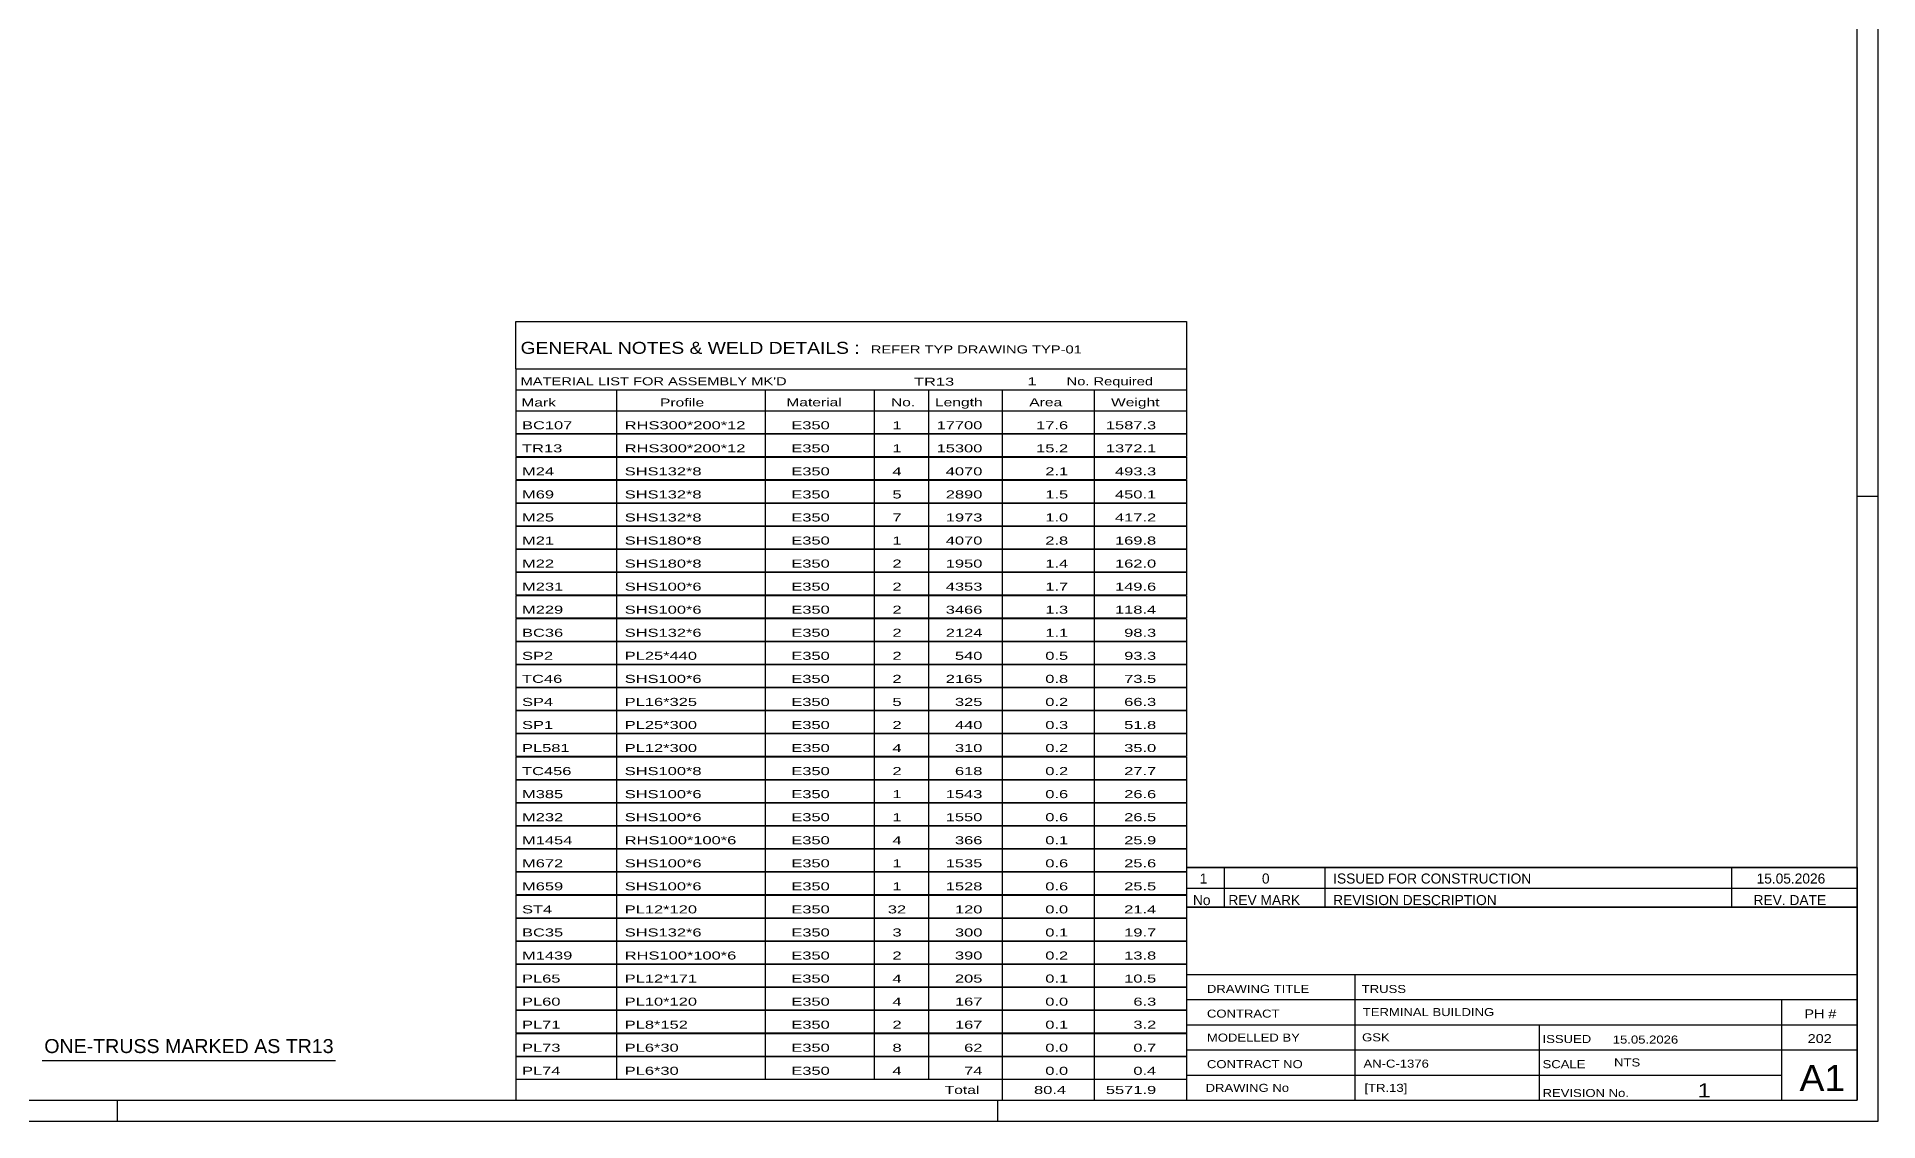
# Model space of a CAD drawing. Header units: millimetres. Extents: x -141 to 1048, y -561 to 280.
# Drawn here: x 609 to 1048.2, y -560.6 to -301.9 of the extents above; entities that cross this region are included whole.
import ezdxf

# ---------------------------------------------------------------- set-up
doc = ezdxf.new("R2010")
doc.units = ezdxf.units.MM
doc.styles.add('Arial', font='ARIAL.TTF', dxfattribs={"height": 0.2})
doc.styles.add('Arial Narrow', font='ARIALN.TTF', dxfattribs={"height": 0.2})

# ---------------------------------------------------------------- blocks, each defined once
blk = doc.blocks.new('Unknown-389626618-1160')
at = {"color": 5, "linetype": 'Continuous'}
for p, q in [((1048.2, -560.61), (1048.2, 280.39)), ((1043.2, -555.61), (1043.2, 275.39)), ((1048.2, -411.61), (1043.2, -411.61)), ((-135.8, -555.61), (1043.2, -555.61)), ((628.2, -560.61), (628.2, -555.61)), ((838.2, -560.61), (838.2, -555.61)), ((-140.8, -560.61), (1048.2, -560.61))]:
    blk.add_line(p, q, dxfattribs=at)
blk = doc.blocks.new('Unknown-389626618-54867')
at = {"color": 7, "linetype": 'Continuous'}
for p, q in [((883.2, -509.55), (1043.2, -509.55)), ((883.2, -509.56), (883.2, -555.61)), ((1043.2, -509.61), (1043.2, -555.61)), ((883.2, -525.61), (1043.2, -525.61)), ((923.34, -525.61), (923.34, -555.61)), ((883.2, -531.61), (1043.2, -531.61)), ((1025.2, -555.55), (1025.2, -531.55)), ((883.2, -537.61), (1043.2, -537.61)), ((967.34, -537.61), (967.34, -555.61)), ((883.2, -543.61), (1043.2, -543.61)), ((883.2, -549.61), (1025.2, -549.61)), ((883.2, -555.61), (1043.2, -555.61))]:
    blk.add_line(p, q, dxfattribs=at)
at = {"color": 7, "style": 'Arial Narrow'}
for s, height, width, p in [('DRAWING TITLE', 1.9089, 1.425378, (888.08, -530)), ('TRUSS', 1.909, 1.425378, (925.01, -530.02)), ('CONTRACT', 1.909, 1.425378, (888.08, -535.9)), ('TERMINAL BUILDING', 1.9089, 1.425378, (925.26, -535.53)), ('MODELLED BY', 1.9089, 1.425378, (888.08, -541.62)), ('GSK', 1.909, 1.425378, (925.08, -541.56)), ('ISSUED', 1.909, 1.425378, (968.14, -541.96)), ('15.05.2026', 1.909, 1.425378, (984.89, -542.09)), ('CONTRACT NO', 1.9089, 1.425378, (888.08, -547.95)), ('AN-C-1376', 1.909, 1.425378, (925.43, -547.83)), ('SCALE', 1.909, 1.425378, (968.14, -547.96)), ('A1', 6.204, 1.25, (1029.44, -553.41)), ('DRAWING No', 1.909, 1.425378, (887.76, -553.61)), ('[TR.13]', 1.909, 1.425378, (925.66, -553.62)), ('REVISION No.', 1.9089, 1.425378, (968.14, -554.84)), ('1', 3.34, 1.5, (1005.11, -554.93))]:
    blk.add_text(s, height=height, dxfattribs=dict(at, width=width)).set_placement(p)
at = {"color": 7, "linetype": 'Continuous', "style": 'Arial Narrow'}
for s, height, width, p in [('PH #', 2.1, 1.42538, (1030.6, -536.05)), ('202', 2.1, 1.42538, (1031.39, -541.95)), ('NTS', 1.909, 1.425378, (985.2, -547.55))]:
    blk.add_text(s, height=height, dxfattribs=dict(at, width=width)).set_placement(p)
blk = doc.blocks.new('Unknown-389626618-54868')
at = {"color": 7, "linetype": 'Continuous'}
for p, q in [((883.2, -500.05), (1043.2, -500.05)), ((1043.2, -500.05), (883.2, -500.05)), ((883.2, -500.05), (883.2, -505.05)), ((892.2, -500.05), (892.2, -505.05)), ((916.2, -500.05), (916.2, -505.05)), ((1013.2, -500.05), (1013.2, -505.05)), ((1043.2, -500.05), (1043.2, -505.05)), ((883.2, -505.05), (1043.2, -505.05)), ((883.2, -505.05), (883.2, -509.55)), ((883.2, -505.05), (1043.2, -505.05)), ((892.2, -505.05), (892.2, -509.55)), ((916.2, -505.05), (916.2, -509.55)), ((1013.2, -505.05), (1013.2, -509.55)), ((1043.2, -505.05), (1043.2, -509.55)), ((1043.2, -509.55), (883.2, -509.55))]:
    blk.add_line(p, q, dxfattribs=at)
at = {"color": 7, "linetype": 'Continuous', "style": 'Arial Narrow'}
for s, height, width, p in [('1', 2.39, 1.196471, (886.36, -503.91)), ('0', 2.39, 1.196471, (901.2, -503.91)), ('ISSUED FOR CONSTRUCTION', 2.3861, 1.196471, (918.2, -503.91)), ('15.05.2026', 2.386, 1.196471, (1019.2, -503.91)), ('No', 2.386, 1.2, (884.74, -509.05)), ('REV MARK', 2.386, 1.2, (893.2, -509.05)), ('REVISION DESCRIPTION', 2.3861, 1.2, (918.2, -509.05)), ('REV. DATE', 2.386, 1.2, (1018.48, -509.05))]:
    blk.add_text(s, height=height, dxfattribs=dict(at, width=width)).set_placement(p)
blk = doc.blocks.new('Unknown-389626618-54869')
at = {"color": 7, "linetype": 'Continuous'}
for p, q in [((723.2, -369.86), (883.2, -369.86)), ((723.2, -381.11), (723.2, -369.86)), ((883.2, -369.86), (883.2, -381.11)), ((723.2, -381.11), (883.2, -381.11)), ((723.2, -381.11), (723.2, -386.11)), ((883.2, -381.11), (883.2, -386.11)), ((723.2, -386.11), (883.2, -386.11)), ((723.2, -386.11), (723.2, -391.11)), ((747.2, -386.11), (747.2, -391.11)), ((782.7, -386.11), (782.7, -391.11)), ((808.7, -386.11), (808.7, -391.11)), ((821.7, -386.11), (821.7, -391.11)), ((839.2, -386.11), (839.2, -391.11)), ((861.2, -386.11), (861.2, -391.11)), ((883.2, -386.11), (883.2, -391.11)), ((723.2, -391.11), (883.2, -391.11)), ((723.2, -391.16), (723.2, -396.56)), ((723.2, -391.16), (883.2, -391.16)), ((747.2, -391.11), (747.2, -396.61)), ((782.7, -391.11), (782.7, -396.61)), ((808.7, -391.11), (808.7, -396.61)), ((821.7, -391.11), (821.7, -396.61)), ((839.2, -391.11), (839.2, -396.61)), ((861.2, -391.11), (861.2, -396.61)), ((883.2, -391.16), (883.2, -396.56)), ((723.2, -396.56), (883.2, -396.56)), ((723.2, -396.66), (723.2, -402.06)), ((723.2, -396.66), (883.2, -396.66)), ((747.2, -396.61), (747.2, -402.11)), ((782.7, -396.61), (782.7, -402.11)), ((808.7, -396.61), (808.7, -402.11)), ((821.7, -396.61), (821.7, -402.11)), ((839.2, -396.61), (839.2, -402.11)), ((861.2, -396.61), (861.2, -402.11)), ((883.2, -396.66), (883.2, -402.06)), ((723.2, -402.06), (883.2, -402.06)), ((723.2, -402.16), (723.2, -407.56)), ((723.2, -402.16), (883.2, -402.16)), ((747.2, -402.11), (747.2, -407.61)), ((782.7, -402.11), (782.7, -407.61)), ((808.7, -402.11), (808.7, -407.61)), ((821.7, -402.11), (821.7, -407.61)), ((839.2, -402.11), (839.2, -407.61)), ((861.2, -402.11), (861.2, -407.61)), ((883.2, -402.16), (883.2, -407.56)), ((723.2, -407.56), (883.2, -407.56)), ((723.2, -407.66), (723.2, -413.06)), ((723.2, -407.66), (883.2, -407.66)), ((747.2, -407.61), (747.2, -413.11)), ((782.7, -407.61), (782.7, -413.11)), ((808.7, -407.61), (808.7, -413.11)), ((821.7, -407.61), (821.7, -413.11)), ((839.2, -407.61), (839.2, -413.11)), ((861.2, -407.61), (861.2, -413.11)), ((883.2, -407.66), (883.2, -413.06)), ((723.2, -413.06), (883.2, -413.06)), ((723.2, -413.16), (723.2, -418.56)), ((723.2, -413.16), (883.2, -413.16)), ((747.2, -413.11), (747.2, -418.61)), ((782.7, -413.11), (782.7, -418.61)), ((808.7, -413.11), (808.7, -418.61)), ((821.7, -413.11), (821.7, -418.61)), ((839.2, -413.11), (839.2, -418.61)), ((861.2, -413.11), (861.2, -418.61)), ((883.2, -413.16), (883.2, -418.56)), ((723.2, -418.56), (883.2, -418.56)), ((723.2, -418.66), (723.2, -424.06)), ((723.2, -418.66), (883.2, -418.66)), ((747.2, -418.61), (747.2, -424.11)), ((782.7, -418.61), (782.7, -424.11)), ((808.7, -418.61), (808.7, -424.11)), ((821.7, -418.61), (821.7, -424.11)), ((839.2, -418.61), (839.2, -424.11)), ((861.2, -418.61), (861.2, -424.11)), ((883.2, -418.66), (883.2, -424.06)), ((723.2, -424.06), (883.2, -424.06)), ((723.2, -424.16), (723.2, -429.56)), ((723.2, -424.16), (883.2, -424.16)), ((747.2, -424.11), (747.2, -429.61)), ((782.7, -424.11), (782.7, -429.61)), ((808.7, -424.11), (808.7, -429.61)), ((821.7, -424.11), (821.7, -429.61)), ((839.2, -424.11), (839.2, -429.61)), ((861.2, -424.11), (861.2, -429.61)), ((883.2, -424.16), (883.2, -429.56)), ((723.2, -429.56), (883.2, -429.56)), ((723.2, -429.66), (723.2, -435.06)), ((723.2, -429.66), (883.2, -429.66)), ((747.2, -429.61), (747.2, -435.11)), ((782.7, -429.61), (782.7, -435.11)), ((808.7, -429.61), (808.7, -435.11)), ((821.7, -429.61), (821.7, -435.11)), ((839.2, -429.61), (839.2, -435.11)), ((861.2, -429.61), (861.2, -435.11)), ((883.2, -429.66), (883.2, -435.06)), ((723.2, -435.06), (883.2, -435.06)), ((723.2, -435.16), (723.2, -440.56)), ((723.2, -435.16), (883.2, -435.16)), ((747.2, -435.11), (747.2, -440.61)), ((782.7, -435.11), (782.7, -440.61)), ((808.7, -435.11), (808.7, -440.61)), ((821.7, -435.11), (821.7, -440.61)), ((839.2, -435.11), (839.2, -440.61)), ((861.2, -435.11), (861.2, -440.61)), ((883.2, -435.16), (883.2, -440.56)), ((723.2, -440.56), (883.2, -440.56)), ((723.2, -440.66), (723.2, -446.06)), ((723.2, -440.66), (883.2, -440.66)), ((747.2, -440.61), (747.2, -446.11)), ((782.7, -440.61), (782.7, -446.11)), ((808.7, -440.61), (808.7, -446.11)), ((821.7, -440.61), (821.7, -446.11)), ((839.2, -440.61), (839.2, -446.11)), ((861.2, -440.61), (861.2, -446.11)), ((883.2, -440.66), (883.2, -446.06)), ((723.2, -446.06), (883.2, -446.06)), ((723.2, -446.16), (723.2, -451.56)), ((723.2, -446.16), (883.2, -446.16)), ((747.2, -446.11), (747.2, -451.61)), ((782.7, -446.11), (782.7, -451.61)), ((808.7, -446.11), (808.7, -451.61)), ((821.7, -446.11), (821.7, -451.61)), ((839.2, -446.11), (839.2, -451.61)), ((861.2, -446.11), (861.2, -451.61)), ((883.2, -446.16), (883.2, -451.56)), ((723.2, -451.56), (883.2, -451.56)), ((723.2, -451.66), (723.2, -457.06)), ((723.2, -451.66), (883.2, -451.66)), ((747.2, -451.61), (747.2, -457.11)), ((782.7, -451.61), (782.7, -457.11)), ((808.7, -451.61), (808.7, -457.11)), ((821.7, -451.61), (821.7, -457.11)), ((839.2, -451.61), (839.2, -457.11)), ((861.2, -451.61), (861.2, -457.11)), ((883.2, -451.66), (883.2, -457.06)), ((723.2, -457.06), (883.2, -457.06)), ((723.2, -457.16), (723.2, -462.56)), ((723.2, -457.16), (883.2, -457.16)), ((747.2, -457.11), (747.2, -462.61)), ((782.7, -457.11), (782.7, -462.61)), ((808.7, -457.11), (808.7, -462.61)), ((821.7, -457.11), (821.7, -462.61)), ((839.2, -457.11), (839.2, -462.61)), ((861.2, -457.11), (861.2, -462.61)), ((883.2, -457.16), (883.2, -462.56)), ((723.2, -462.56), (883.2, -462.56)), ((723.2, -462.66), (723.2, -468.06)), ((723.2, -462.66), (883.2, -462.66)), ((747.2, -462.61), (747.2, -468.11)), ((782.7, -462.61), (782.7, -468.11)), ((808.7, -462.61), (808.7, -468.11)), ((821.7, -462.61), (821.7, -468.11)), ((839.2, -462.61), (839.2, -468.11)), ((861.2, -462.61), (861.2, -468.11)), ((883.2, -462.66), (883.2, -468.06)), ((723.2, -468.06), (883.2, -468.06)), ((723.2, -468.16), (723.2, -473.56)), ((723.2, -468.16), (883.2, -468.16)), ((747.2, -468.11), (747.2, -473.61)), ((782.7, -468.11), (782.7, -473.61)), ((808.7, -468.11), (808.7, -473.61)), ((821.7, -468.11), (821.7, -473.61)), ((839.2, -468.11), (839.2, -473.61)), ((861.2, -468.11), (861.2, -473.61)), ((883.2, -468.16), (883.2, -473.56)), ((723.2, -473.56), (883.2, -473.56)), ((723.2, -473.66), (723.2, -479.06)), ((723.2, -473.66), (883.2, -473.66)), ((747.2, -473.61), (747.2, -479.11)), ((782.7, -473.61), (782.7, -479.11)), ((808.7, -473.61), (808.7, -479.11)), ((821.7, -473.61), (821.7, -479.11)), ((839.2, -473.61), (839.2, -479.11)), ((861.2, -473.61), (861.2, -479.11)), ((883.2, -473.66), (883.2, -479.06)), ((723.2, -479.06), (883.2, -479.06)), ((723.2, -479.16), (723.2, -484.56)), ((723.2, -479.16), (883.2, -479.16)), ((747.2, -479.11), (747.2, -484.61)), ((782.7, -479.11), (782.7, -484.61)), ((808.7, -479.11), (808.7, -484.61)), ((821.7, -479.11), (821.7, -484.61)), ((839.2, -479.11), (839.2, -484.61)), ((861.2, -479.11), (861.2, -484.61)), ((883.2, -479.16), (883.2, -484.56)), ((723.2, -484.56), (883.2, -484.56)), ((723.2, -484.66), (723.2, -490.06)), ((723.2, -484.66), (883.2, -484.66)), ((747.2, -484.61), (747.2, -490.11)), ((782.7, -484.61), (782.7, -490.11)), ((808.7, -484.61), (808.7, -490.11)), ((821.7, -484.61), (821.7, -490.11)), ((839.2, -484.61), (839.2, -490.11)), ((861.2, -484.61), (861.2, -490.11)), ((883.2, -484.66), (883.2, -490.06)), ((723.2, -490.06), (883.2, -490.06)), ((723.2, -490.16), (723.2, -495.56)), ((723.2, -490.16), (883.2, -490.16)), ((747.2, -490.11), (747.2, -495.61)), ((782.7, -490.11), (782.7, -495.61)), ((808.7, -490.11), (808.7, -495.61)), ((821.7, -490.11), (821.7, -495.61)), ((839.2, -490.11), (839.2, -495.61)), ((861.2, -490.11), (861.2, -495.61)), ((883.2, -490.16), (883.2, -495.56)), ((723.2, -495.56), (883.2, -495.56)), ((723.2, -495.66), (723.2, -501.06)), ((723.2, -495.66), (883.2, -495.66)), ((747.2, -495.61), (747.2, -501.11)), ((782.7, -495.61), (782.7, -501.11)), ((808.7, -495.61), (808.7, -501.11)), ((821.7, -495.61), (821.7, -501.11)), ((839.2, -495.61), (839.2, -501.11)), ((861.2, -495.61), (861.2, -501.11)), ((883.2, -495.66), (883.2, -501.06)), ((723.2, -501.06), (883.2, -501.06)), ((723.2, -501.16), (723.2, -506.56)), ((723.2, -501.16), (883.2, -501.16)), ((747.2, -501.11), (747.2, -506.61)), ((782.7, -501.11), (782.7, -506.61)), ((808.7, -501.11), (808.7, -506.61)), ((821.7, -501.11), (821.7, -506.61)), ((839.2, -501.11), (839.2, -506.61)), ((861.2, -501.11), (861.2, -506.61)), ((883.2, -501.16), (883.2, -506.56)), ((723.2, -506.56), (883.2, -506.56)), ((723.2, -506.66), (723.2, -512.06)), ((723.2, -506.66), (883.2, -506.66)), ((747.2, -506.61), (747.2, -512.11)), ((782.7, -506.61), (782.7, -512.11)), ((808.7, -506.61), (808.7, -512.11)), ((821.7, -506.61), (821.7, -512.11)), ((839.2, -506.61), (839.2, -512.11)), ((861.2, -506.61), (861.2, -512.11)), ((883.2, -506.66), (883.2, -512.06)), ((723.2, -512.06), (883.2, -512.06)), ((723.2, -512.16), (723.2, -517.56)), ((723.2, -512.16), (883.2, -512.16)), ((747.2, -512.11), (747.2, -517.61)), ((782.7, -512.11), (782.7, -517.61)), ((808.7, -512.11), (808.7, -517.61)), ((821.7, -512.11), (821.7, -517.61)), ((839.2, -512.11), (839.2, -517.61)), ((861.2, -512.11), (861.2, -517.61)), ((883.2, -512.16), (883.2, -517.56)), ((723.2, -517.56), (883.2, -517.56)), ((723.2, -517.66), (723.2, -523.06)), ((723.2, -517.66), (883.2, -517.66)), ((747.2, -517.61), (747.2, -523.11)), ((782.7, -517.61), (782.7, -523.11)), ((808.7, -517.61), (808.7, -523.11)), ((821.7, -517.61), (821.7, -523.11)), ((839.2, -517.61), (839.2, -523.11)), ((861.2, -517.61), (861.2, -523.11)), ((883.2, -517.66), (883.2, -523.06)), ((723.2, -523.06), (883.2, -523.06)), ((723.2, -523.16), (723.2, -528.56)), ((723.2, -523.16), (883.2, -523.16)), ((747.2, -523.11), (747.2, -528.61)), ((782.7, -523.11), (782.7, -528.61)), ((808.7, -523.11), (808.7, -528.61)), ((821.7, -523.11), (821.7, -528.61)), ((839.2, -523.11), (839.2, -528.61)), ((861.2, -523.11), (861.2, -528.61)), ((883.2, -523.16), (883.2, -528.56)), ((723.2, -528.56), (883.2, -528.56)), ((723.2, -528.66), (723.2, -534.06)), ((723.2, -528.66), (883.2, -528.66)), ((747.2, -528.61), (747.2, -534.11)), ((782.7, -528.61), (782.7, -534.11)), ((808.7, -528.61), (808.7, -534.11)), ((821.7, -528.61), (821.7, -534.11)), ((839.2, -528.61), (839.2, -534.11)), ((861.2, -528.61), (861.2, -534.11)), ((883.2, -528.66), (883.2, -534.06)), ((723.2, -534.06), (883.2, -534.06)), ((723.2, -534.16), (723.2, -539.56)), ((723.2, -534.16), (883.2, -534.16)), ((747.2, -534.11), (747.2, -539.61)), ((782.7, -534.11), (782.7, -539.61)), ((808.7, -534.11), (808.7, -539.61)), ((821.7, -534.11), (821.7, -539.61)), ((839.2, -534.11), (839.2, -539.61)), ((861.2, -534.11), (861.2, -539.61)), ((883.2, -534.16), (883.2, -539.56)), ((723.2, -539.56), (883.2, -539.56)), ((723.2, -539.66), (723.2, -545.06)), ((723.2, -539.66), (883.2, -539.66)), ((747.2, -539.61), (747.2, -545.11)), ((782.7, -539.61), (782.7, -545.11)), ((808.7, -539.61), (808.7, -545.11)), ((821.7, -539.61), (821.7, -545.11)), ((839.2, -539.61), (839.2, -545.11)), ((861.2, -539.61), (861.2, -545.11)), ((883.2, -539.66), (883.2, -545.06)), ((723.2, -545.06), (883.2, -545.06)), ((723.2, -545.16), (723.2, -550.56)), ((723.2, -545.16), (883.2, -545.16)), ((747.2, -545.11), (747.2, -550.61)), ((782.7, -545.11), (782.7, -550.61)), ((808.7, -545.11), (808.7, -550.61)), ((821.7, -545.11), (821.7, -550.61)), ((839.2, -545.11), (839.2, -550.61)), ((861.2, -545.11), (861.2, -550.61)), ((883.2, -545.16), (883.2, -550.56)), ((723.2, -550.56), (883.2, -550.56)), ((723.2, -550.61), (883.2, -550.61)), ((723.2, -550.61), (723.2, -555.61)), ((839.2, -550.61), (839.2, -555.61)), ((861.2, -550.61), (861.2, -555.61)), ((883.2, -550.61), (883.2, -555.61)), ((723.2, -555.61), (883.2, -555.61))]:
    blk.add_line(p, q, dxfattribs=at)
at = {"color": 7, "style": 'Arial Narrow'}
for s, height, width, p in [('GENERAL NOTES & WELD DETAILS :', 2.8633, 1.4, (724.35, -377.55)), ('REFER TYP DRAWING TYP-01', 1.9089, 1.6, (807.9, -377.45)), ("MATERIAL LIST FOR ASSEMBLY MK'D", 1.9089, 1.6, (724.35, -385.05)), ('TR13', 1.909, 1.794707, (818.19, -385.14)), ('1', 1.91, 1.794707, (845.28, -385.05)), ('No. Required', 1.9089, 1.6, (854.61, -385.05)), ('Mark', 1.909, 1.7, (724.53, -390.11)), ('Profile', 1.909, 1.7, (757.61, -390.11)), ('Material', 1.909, 1.7, (787.74, -390.05)), ('No.', 1.909, 1.7, (812.7, -390.05)), ('Length', 1.909, 1.7, (823.2, -390.05)), ('Area', 1.909, 1.7, (845.7, -390.05)), ('Weight', 1.909, 1.7, (865.2, -390.05))]:
    blk.add_text(s, height=height, dxfattribs=dict(at, width=width)).set_placement(p)
at = {"color": 7, "linetype": 'Continuous', "style": 'Arial Narrow'}
for s, height, width, p in [('BC107', 1.909, 1.794707, (724.7, -395.54)), ('RHS300*200*12', 1.9089, 1.794707, (749.2, -395.54)), ('E350', 1.909, 1.794707, (788.94, -395.54)), ('1', 1.91, 1.794707, (813.06, -395.54)), ('17700', 1.909, 1.794707, (823.59, -395.54)), ('17.6', 1.909, 1.794707, (847.33, -395.54)), ('1587.3', 1.909, 1.794707, (863.97, -395.54)), ('TR13', 1.909, 1.794707, (724.7, -401.04)), ('RHS300*200*12', 1.9089, 1.794707, (749.2, -401.04)), ('E350', 1.909, 1.794707, (788.94, -401.04)), ('1', 1.91, 1.794707, (813.06, -401.04)), ('15300', 1.909, 1.794707, (823.59, -401.04)), ('15.2', 1.909, 1.794707, (847.33, -401.04)), ('1372.1', 1.909, 1.794707, (863.97, -401.04)), ('M24', 1.909, 1.794707, (724.7, -406.54)), ('SHS132*8', 1.909, 1.794707, (749.2, -406.54)), ('E350', 1.909, 1.794707, (788.94, -406.54)), ('4', 1.91, 1.794707, (813.06, -406.54)), ('4070', 1.909, 1.794707, (825.78, -406.54)), ('2.1', 1.909, 1.794707, (849.52, -406.54)), ('493.3', 1.909, 1.794707, (866.15, -406.54)), ('M69', 1.909, 1.794707, (724.7, -412.04)), ('SHS132*8', 1.909, 1.794707, (749.2, -412.04)), ('E350', 1.909, 1.794707, (788.94, -412.04)), ('5', 1.91, 1.794707, (813.06, -412.04)), ('2890', 1.909, 1.794707, (825.78, -412.04)), ('1.5', 1.909, 1.794707, (849.52, -412.04)), ('450.1', 1.909, 1.794707, (866.15, -412.04)), ('M25', 1.909, 1.794707, (724.7, -417.54)), ('SHS132*8', 1.909, 1.794707, (749.2, -417.54)), ('E350', 1.909, 1.794707, (788.94, -417.54)), ('7', 1.91, 1.794707, (813.06, -417.54)), ('1973', 1.909, 1.794707, (825.78, -417.54)), ('1.0', 1.909, 1.794707, (849.52, -417.54)), ('417.2', 1.909, 1.794707, (866.15, -417.54)), ('M21', 1.909, 1.794707, (724.7, -423.04)), ('SHS180*8', 1.909, 1.794707, (749.2, -423.04)), ('E350', 1.909, 1.794707, (788.94, -423.04)), ('1', 1.91, 1.794707, (813.06, -423.04)), ('4070', 1.909, 1.794707, (825.78, -423.04)), ('2.8', 1.909, 1.794707, (849.52, -423.04)), ('169.8', 1.909, 1.794707, (866.15, -423.04)), ('M22', 1.909, 1.794707, (724.7, -428.54)), ('SHS180*8', 1.909, 1.794707, (749.2, -428.54)), ('E350', 1.909, 1.794707, (788.94, -428.54)), ('2', 1.91, 1.794707, (813.06, -428.54)), ('1950', 1.909, 1.794707, (825.78, -428.54)), ('1.4', 1.909, 1.794707, (849.52, -428.54)), ('162.0', 1.909, 1.794707, (866.15, -428.54)), ('M231', 1.909, 1.794707, (724.7, -434.04)), ('SHS100*6', 1.909, 1.794707, (749.2, -434.04)), ('E350', 1.909, 1.794707, (788.94, -434.04)), ('2', 1.91, 1.794707, (813.06, -434.04)), ('4353', 1.909, 1.794707, (825.78, -434.04)), ('1.7', 1.909, 1.794707, (849.52, -434.04)), ('149.6', 1.909, 1.794707, (866.15, -434.04)), ('M229', 1.909, 1.794707, (724.7, -439.54)), ('SHS100*6', 1.909, 1.794707, (749.2, -439.54)), ('E350', 1.909, 1.794707, (788.94, -439.54)), ('2', 1.91, 1.794707, (813.06, -439.54)), ('3466', 1.909, 1.794707, (825.78, -439.54)), ('1.3', 1.909, 1.794707, (849.52, -439.54)), ('118.4', 1.909, 1.794707, (866.15, -439.54)), ('BC36', 1.909, 1.794707, (724.7, -445.04)), ('SHS132*6', 1.909, 1.794707, (749.2, -445.04)), ('E350', 1.909, 1.794707, (788.94, -445.04)), ('2', 1.91, 1.794707, (813.06, -445.04)), ('2124', 1.909, 1.794707, (825.78, -445.04)), ('1.1', 1.909, 1.794707, (849.52, -445.04)), ('98.3', 1.909, 1.794707, (868.34, -445.04)), ('SP2', 1.909, 1.794707, (724.7, -450.54)), ('PL25*440', 1.909, 1.794707, (749.2, -450.54)), ('E350', 1.909, 1.794707, (788.94, -450.54)), ('2', 1.91, 1.794707, (813.06, -450.54)), ('540', 1.909, 1.794707, (827.97, -450.54)), ('0.5', 1.909, 1.794707, (849.52, -450.54)), ('93.3', 1.909, 1.794707, (868.34, -450.54)), ('TC46', 1.909, 1.794707, (724.7, -456.04)), ('SHS100*6', 1.909, 1.794707, (749.2, -456.04)), ('E350', 1.909, 1.794707, (788.94, -456.04)), ('2', 1.91, 1.794707, (813.06, -456.04)), ('2165', 1.909, 1.794707, (825.78, -456.04)), ('0.8', 1.909, 1.794707, (849.52, -456.04)), ('73.5', 1.909, 1.794707, (868.34, -456.04)), ('SP4', 1.909, 1.794707, (724.7, -461.54)), ('PL16*325', 1.909, 1.794707, (749.2, -461.54)), ('E350', 1.909, 1.794707, (788.94, -461.54)), ('5', 1.91, 1.794707, (813.06, -461.54)), ('325', 1.909, 1.794707, (827.97, -461.54)), ('0.2', 1.909, 1.794707, (849.52, -461.54)), ('66.3', 1.909, 1.794707, (868.34, -461.54)), ('SP1', 1.909, 1.794707, (724.7, -467.04)), ('PL25*300', 1.909, 1.794707, (749.2, -467.04)), ('E350', 1.909, 1.794707, (788.94, -467.04)), ('2', 1.91, 1.794707, (813.06, -467.04)), ('440', 1.909, 1.794707, (827.97, -467.04)), ('0.3', 1.909, 1.794707, (849.52, -467.04)), ('51.8', 1.909, 1.794707, (868.34, -467.04)), ('PL581', 1.909, 1.794707, (724.7, -472.54)), ('PL12*300', 1.909, 1.794707, (749.2, -472.54)), ('E350', 1.909, 1.794707, (788.94, -472.54)), ('4', 1.91, 1.794707, (813.06, -472.54)), ('310', 1.909, 1.794707, (827.97, -472.54)), ('0.2', 1.909, 1.794707, (849.52, -472.54)), ('35.0', 1.909, 1.794707, (868.34, -472.54)), ('TC456', 1.909, 1.794707, (724.7, -478.04)), ('SHS100*8', 1.909, 1.794707, (749.2, -478.04)), ('E350', 1.909, 1.794707, (788.94, -478.04)), ('2', 1.91, 1.794707, (813.06, -478.04)), ('618', 1.909, 1.794707, (827.97, -478.04)), ('0.2', 1.909, 1.794707, (849.52, -478.04)), ('27.7', 1.909, 1.794707, (868.34, -478.04)), ('M385', 1.909, 1.794707, (724.7, -483.54)), ('SHS100*6', 1.909, 1.794707, (749.2, -483.54)), ('E350', 1.909, 1.794707, (788.94, -483.54)), ('1', 1.91, 1.794707, (813.06, -483.54)), ('1543', 1.909, 1.794707, (825.78, -483.54)), ('0.6', 1.909, 1.794707, (849.52, -483.54)), ('26.6', 1.909, 1.794707, (868.34, -483.54)), ('M232', 1.909, 1.794707, (724.7, -489.04)), ('SHS100*6', 1.909, 1.794707, (749.2, -489.04)), ('E350', 1.909, 1.794707, (788.94, -489.04)), ('1', 1.91, 1.794707, (813.06, -489.04)), ('1550', 1.909, 1.794707, (825.78, -489.04)), ('0.6', 1.909, 1.794707, (849.52, -489.04)), ('26.5', 1.909, 1.794707, (868.34, -489.04)), ('M1454', 1.909, 1.794707, (724.7, -494.54)), ('RHS100*100*6', 1.9089, 1.794707, (749.2, -494.54)), ('E350', 1.909, 1.794707, (788.94, -494.54)), ('4', 1.91, 1.794707, (813.06, -494.54)), ('366', 1.909, 1.794707, (827.97, -494.54)), ('0.1', 1.909, 1.794707, (849.52, -494.54)), ('25.9', 1.909, 1.794707, (868.34, -494.54)), ('M672', 1.909, 1.794707, (724.7, -500.04)), ('SHS100*6', 1.909, 1.794707, (749.2, -500.04)), ('E350', 1.909, 1.794707, (788.94, -500.04)), ('1', 1.91, 1.794707, (813.06, -500.04)), ('1535', 1.909, 1.794707, (825.78, -500.04)), ('0.6', 1.909, 1.794707, (849.52, -500.04)), ('25.6', 1.909, 1.794707, (868.34, -500.04)), ('M659', 1.909, 1.794707, (724.7, -505.54)), ('SHS100*6', 1.909, 1.794707, (749.2, -505.54)), ('E350', 1.909, 1.794707, (788.94, -505.54)), ('1', 1.91, 1.794707, (813.06, -505.54)), ('1528', 1.909, 1.794707, (825.78, -505.54)), ('0.6', 1.909, 1.794707, (849.52, -505.54)), ('25.5', 1.909, 1.794707, (868.34, -505.54)), ('ST4', 1.909, 1.794707, (724.7, -511.04)), ('PL12*120', 1.909, 1.794707, (749.2, -511.04)), ('E350', 1.909, 1.794707, (788.94, -511.04)), ('32', 1.909, 1.794707, (811.96, -511.04)), ('120', 1.909, 1.794707, (827.97, -511.04)), ('0.0', 1.909, 1.794707, (849.52, -511.04)), ('21.4', 1.909, 1.794707, (868.34, -511.04)), ('BC35', 1.909, 1.794707, (724.7, -516.54)), ('SHS132*6', 1.909, 1.794707, (749.2, -516.54)), ('E350', 1.909, 1.794707, (788.94, -516.54)), ('3', 1.91, 1.794707, (813.06, -516.54)), ('300', 1.909, 1.794707, (827.97, -516.54)), ('0.1', 1.909, 1.794707, (849.52, -516.54)), ('19.7', 1.909, 1.794707, (868.34, -516.54)), ('M1439', 1.909, 1.794707, (724.7, -522.04)), ('RHS100*100*6', 1.9089, 1.794707, (749.2, -522.04)), ('E350', 1.909, 1.794707, (788.94, -522.04)), ('2', 1.91, 1.794707, (813.06, -522.04)), ('390', 1.909, 1.794707, (827.97, -522.04)), ('0.2', 1.909, 1.794707, (849.52, -522.04)), ('13.8', 1.909, 1.794707, (868.34, -522.04)), ('PL65', 1.909, 1.794707, (724.7, -527.54)), ('PL12*171', 1.909, 1.794707, (749.2, -527.54)), ('E350', 1.909, 1.794707, (788.94, -527.54)), ('4', 1.91, 1.794707, (813.06, -527.54)), ('205', 1.909, 1.794707, (827.97, -527.54)), ('0.1', 1.909, 1.794707, (849.52, -527.54)), ('10.5', 1.909, 1.794707, (868.34, -527.54)), ('PL60', 1.909, 1.794707, (724.7, -533.04)), ('PL10*120', 1.909, 1.794707, (749.2, -533.04)), ('E350', 1.909, 1.794707, (788.94, -533.04)), ('4', 1.91, 1.794707, (813.06, -533.04)), ('167', 1.909, 1.794707, (827.97, -533.04)), ('0.0', 1.909, 1.794707, (849.52, -533.04)), ('6.3', 1.909, 1.794707, (870.53, -533.04)), ('PL71', 1.909, 1.794707, (724.7, -538.54)), ('PL8*152', 1.909, 1.794707, (749.2, -538.54)), ('E350', 1.909, 1.794707, (788.94, -538.54)), ('2', 1.91, 1.794707, (813.06, -538.54)), ('167', 1.909, 1.794707, (827.97, -538.54)), ('0.1', 1.909, 1.794707, (849.52, -538.54)), ('3.2', 1.909, 1.794707, (870.53, -538.54)), ('PL73', 1.909, 1.794707, (724.7, -544.04)), ('PL6*30', 1.909, 1.794707, (749.2, -544.04)), ('E350', 1.909, 1.794707, (788.94, -544.04)), ('8', 1.91, 1.794707, (813.06, -544.04)), ('62', 1.909, 1.794707, (830.16, -544.04)), ('0.0', 1.909, 1.794707, (849.52, -544.04)), ('0.7', 1.909, 1.794707, (870.53, -544.04)), ('PL74', 1.909, 1.794707, (724.7, -549.54)), ('PL6*30', 1.909, 1.794707, (749.2, -549.54)), ('E350', 1.909, 1.794707, (788.94, -549.54)), ('4', 1.91, 1.794707, (813.06, -549.54)), ('74', 1.909, 1.794707, (830.16, -549.54)), ('0.0', 1.909, 1.794707, (849.52, -549.54)), ('0.4', 1.909, 1.794707, (870.53, -549.54)), ('Total', 1.909, 1.7, (825.53, -554.11)), ('80.4', 1.909, 1.794707, (846.84, -554.11)), ('5571.9', 1.909, 1.794707, (863.97, -554.11))]:
    blk.add_text(s, height=height, dxfattribs=dict(at, width=width)).set_placement(p)
blk = doc.blocks.new('Unknown-389626618-54870')
at = {"color": 7, "linetype": 'Continuous'}
blk.add_line((610.2, -546.11), (680.2, -546.11), dxfattribs=at)
at = {"color": 7, "style": 'Arial'}
blk.add_text('ONE-TRUSS MARKED AS TR13', height=3.3428, dxfattribs=at).set_placement((610.74, -544.36))

msp = doc.modelspace()

# ---------------------------------------------------------------- block references
for name in ['Unknown-389626618-1160', 'Unknown-389626618-54869', 'Unknown-389626618-54868', 'Unknown-389626618-54867', 'Unknown-389626618-54870']:
    msp.add_blockref(name, (0, 0))

doc.saveas('drawing.dxf')
